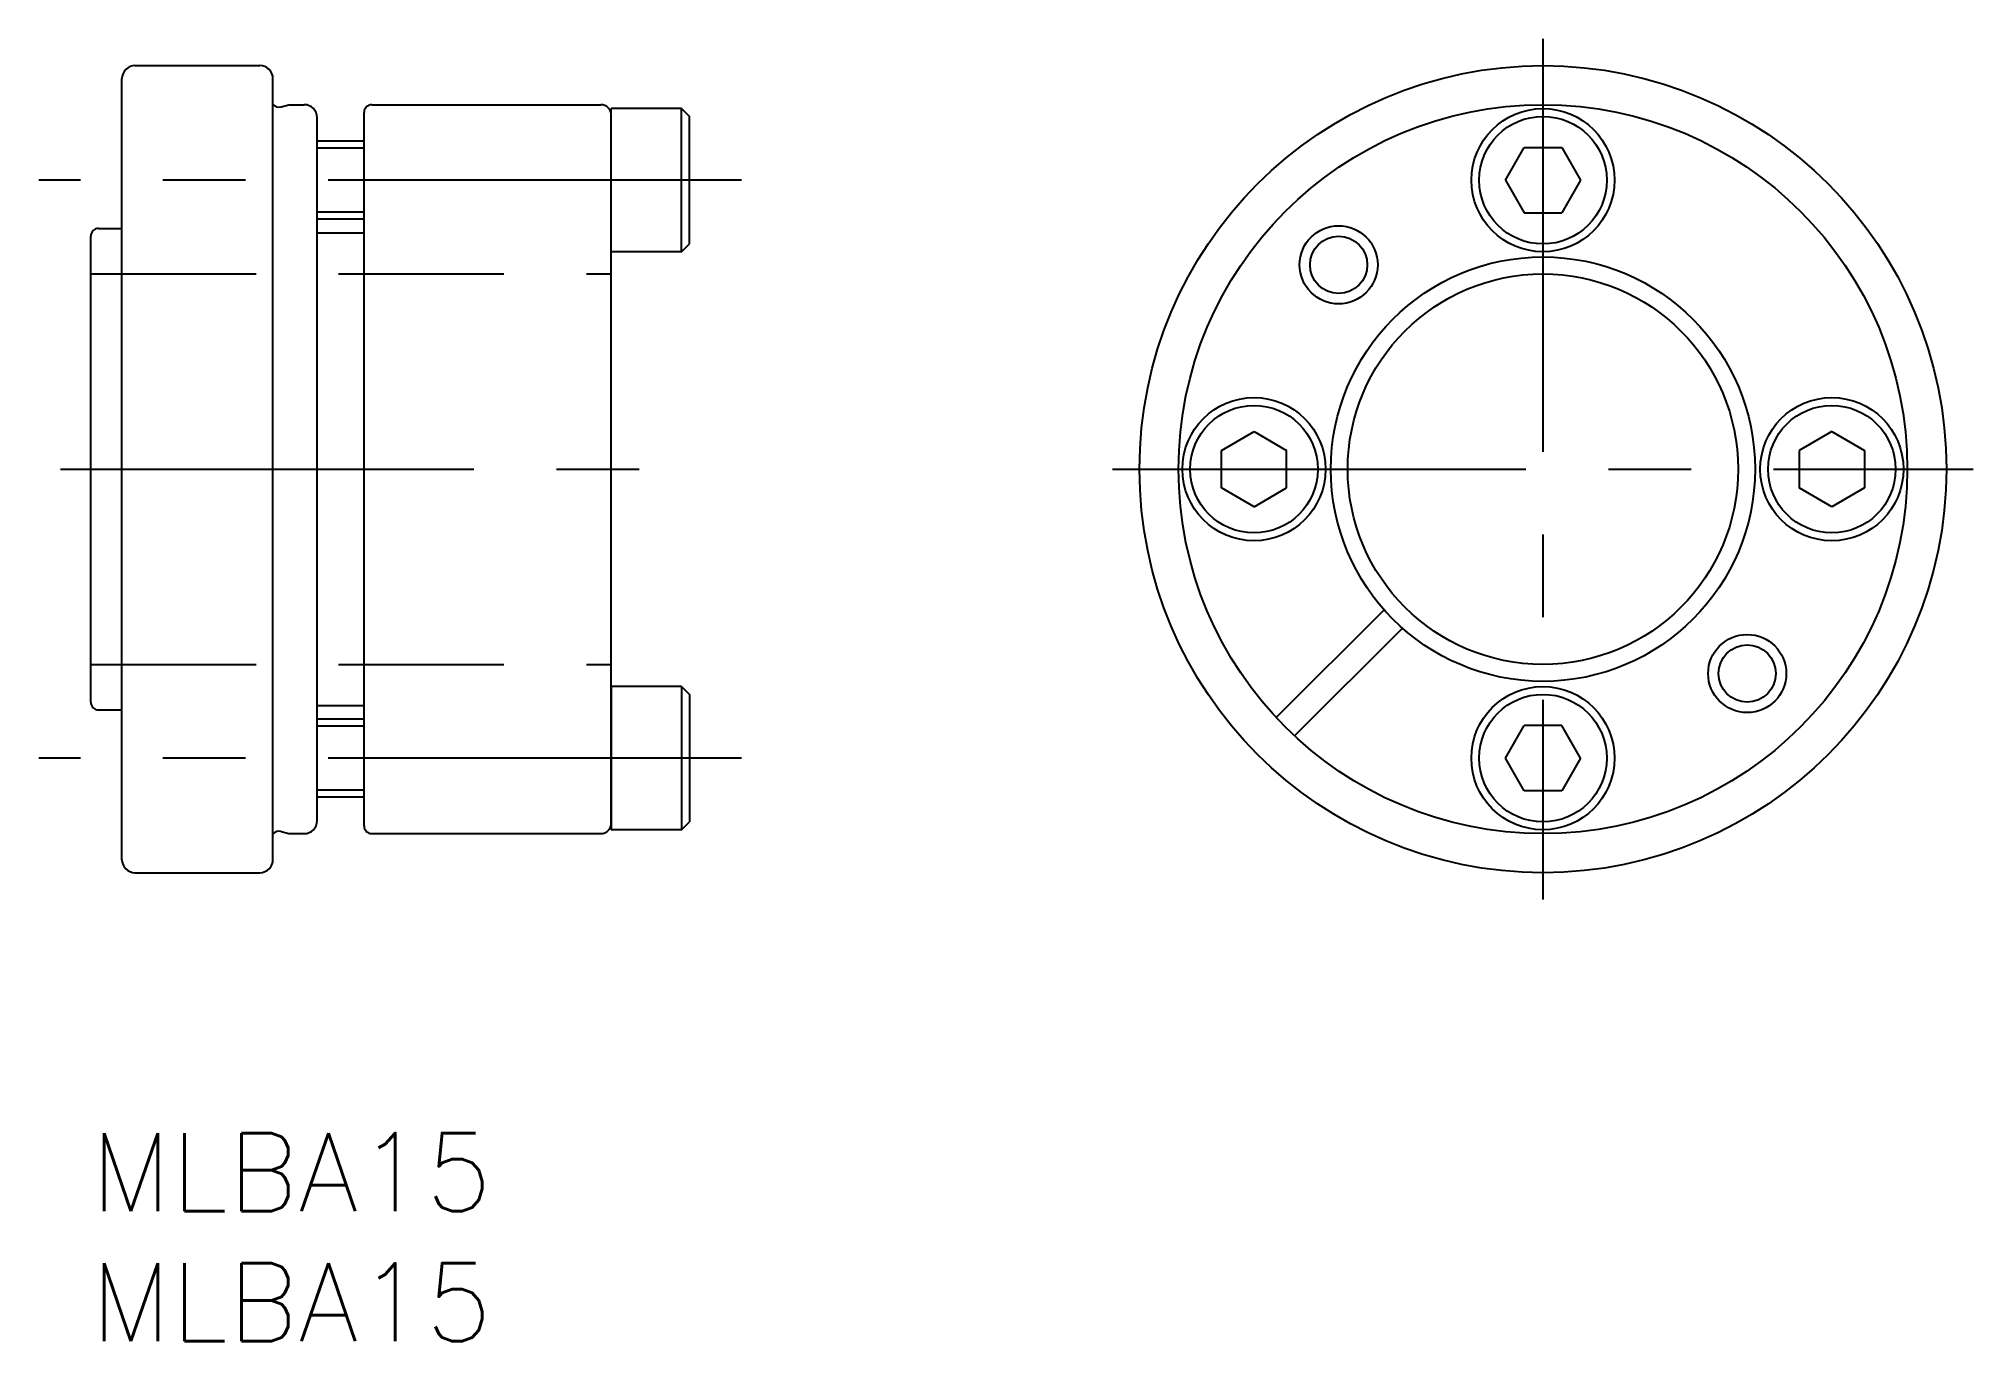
# Model space of a CAD drawing. Extents: x -2 to 72.3, y -8 to 42.
import ezdxf

# ---------------------------------------------------------------- set-up
doc = ezdxf.new("R2010")
doc.units = 0
doc.header["$LTSCALE"] = 0.5
doc.linetypes.add('CENTER', pattern=[50.8, 31.75, -6.35, 6.35, -6.35])
doc.linetypes.add('DASHED', pattern=[19.05, 12.7, -6.35])
for name, color, linetype in [('MSM_CENTER', 1, 'CENTER'), ('MSM_CONTINUOUS', 7, 'CONTINUOUS'), ('MSM_DASHED', 4, 'DASHED'), ('MSM_NARROW', 5, 'CONTINUOUS'), ('MSM_PART_NUMBER', 7, 'CONTINUOUS')]:
    doc.layers.add(name, color=color, linetype=linetype)
doc.styles.get("Standard").update_dxf_attribs({"font": 'txt.shx', "height": 3, "bigfont": 'bigfont.shx'})

msp = doc.modelspace()

# ---------------------------------------------------------------- linework, layer by layer
at = {"layer": 'MSM_CENTER'}
for p, q in [((55.793, 42.035), (55.793, 8.965)), ((25, 36.6), (-2, 36.6)), ((-1.158, 25.5), (21.85, 25.5)), ((39.258, 25.5), (72.328, 25.5)), ((25, 14.4), (-2, 14.4))]:
    msp.add_line(p, q, dxfattribs=at)
at = {"layer": 'MSM_CONTINUOUS'}
for p, q in [((1.7, 41), (6.5, 41)), ((1.2, 10.5), (1.2, 40.5)), ((7, 10.5), (7, 40.5)), ((7.312, 39.42), (7.61, 39.5)), ((7.61, 39.5), (8.2, 39.5)), ((10.8, 39.5), (19.6, 39.5)), ((8.7, 12), (8.7, 39)), ((10.5, 11.8), (10.5, 39.2)), ((20, 33.85), (20, 39.35)), ((22.7, 39.35), (20, 39.35)), ((20, 11.9), (20, 39.1)), ((22.7, 33.85), (22.7, 39.35)), ((22.7, 39.35), (23, 39.05)), ((23, 34.15), (23, 39.05)), ((10.5, 38.1), (8.7, 38.1)), ((54.35, 36.6), (55.072, 37.85)), ((55.072, 37.85), (56.515, 37.85)), ((56.515, 37.85), (57.237, 36.6)), ((54.35, 36.6), (55.072, 35.35)), ((57.237, 36.6), (56.515, 35.35)), ((10.5, 35.1), (8.7, 35.1)), ((55.072, 35.35), (56.515, 35.35)), ((0, 16.55), (0, 34.45)), ((0.3, 34.75), (1.2, 34.75)), ((8.7, 34.58), (10.5, 34.58)), ((22.7, 33.85), (20, 33.85)), ((22.7, 33.85), (23, 34.15)), ((43.443, 26.222), (44.693, 26.944)), ((44.693, 26.944), (45.943, 26.222)), ((66.893, 26.943), (65.643, 26.221)), ((66.893, 26.943), (68.143, 26.221)), ((43.443, 24.779), (43.443, 26.222)), ((45.943, 24.779), (45.943, 26.222)), ((65.643, 26.221), (65.643, 24.778)), ((68.143, 26.221), (68.143, 24.778)), ((44.693, 24.057), (43.443, 24.779)), ((44.693, 24.057), (45.943, 24.779)), ((66.893, 24.056), (65.643, 24.778)), ((68.143, 24.778), (66.893, 24.056)), ((49.688, 20.101), (45.547, 15.96)), ((50.395, 19.394), (46.254, 15.253)), ((20, 17.15), (20, 11.65)), ((22.7, 17.15), (20, 17.15)), ((22.7, 17.15), (22.7, 11.65)), ((22.7, 17.15), (23, 16.85)), ((8.7, 16.42), (10.5, 16.42)), ((23, 16.85), (23, 11.95)), ((0.3, 16.25), (1.2, 16.25)), ((10.5, 15.9), (8.7, 15.9)), ((54.35, 14.4), (55.071, 15.65)), ((56.515, 15.65), (55.071, 15.65)), ((57.236, 14.4), (56.515, 15.65)), ((55.071, 13.15), (54.35, 14.4)), ((57.236, 14.4), (56.515, 13.15)), ((10.5, 12.9), (8.7, 12.9)), ((56.515, 13.15), (55.071, 13.15)), ((22.7, 11.65), (23, 11.95)), ((7.312, 11.58), (7.61, 11.5)), ((7.61, 11.5), (8.2, 11.5)), ((10.8, 11.5), (19.6, 11.5)), ((22.7, 11.65), (20, 11.65)), ((1.7, 10), (6.5, 10))]:
    msp.add_line(p, q, dxfattribs=at)
for centre, radius in [((55.793, 25.5), 15.5), ((55.793, 25.5), 14), ((55.794, 36.6), 2.75), ((55.794, 36.6), 2.45), ((47.945, 33.349), 1.1), ((55.793, 25.5), 8.15), ((55.793, 25.5), 7.5), ((44.693, 25.5), 2.75), ((66.893, 25.5), 2.75), ((44.693, 25.5), 2.45), ((66.893, 25.5), 2.45), ((63.642, 17.65), 1.1), ((55.793, 14.4), 2.75), ((55.793, 14.4), 2.45)]:
    msp.add_circle(centre, radius, dxfattribs=at)
for centre, radius, start, end in [((1.7, 40.5), 0.5, 90, 180), ((6.5, 40.5), 0.5, 0, 90), ((7.229, 39.729), 0.32, 224.28087, 285), ((8.2, 39), 0.5, 0, 90), ((10.8, 39.2), 0.3, 90, 180), ((19.6, 39.1), 0.4, 0, 90), ((0.3, 34.45), 0.3, 90, 180), ((0.3, 16.55), 0.3, 180, 270), ((8.2, 12), 0.5, 270, 0), ((19.6, 11.9), 0.4, 270, 0), ((7.229, 11.271), 0.32, 75, 135.71913), ((10.8, 11.8), 0.3, 180, 270), ((1.7, 10.5), 0.5, 180, 270), ((6.5, 10.5), 0.5, 270, 0)]:
    msp.add_arc(centre, radius, start, end, dxfattribs=at)
at = {"layer": 'MSM_DASHED'}
for p, q in [((0, 33), (20, 33)), ((0, 18), (20, 18))]:
    msp.add_line(p, q, dxfattribs=at)
at = {"layer": 'MSM_NARROW'}
for p, q in [((10.5, 37.83), (8.7, 37.83)), ((10.5, 35.37), (8.7, 35.37)), ((10.5, 15.629), (8.7, 15.629)), ((10.5, 13.17), (8.7, 13.17))]:
    msp.add_line(p, q, dxfattribs=at)
for centre in [(47.945, 33.349), (63.642, 17.65)]:
    msp.add_circle(centre, 1.5, dxfattribs=at)

# ---------------------------------------------------------------- texts
at = {"layer": 'MSM_PART_NUMBER', "char_height": 3, "width": 121.09418, "attachment_point": 1}
for insert in [(0, 0), (0, -5)]:
    msp.add_mtext('{MLBA15}', dxfattribs=dict(at, insert=insert))

doc.saveas('drawing.dxf')
